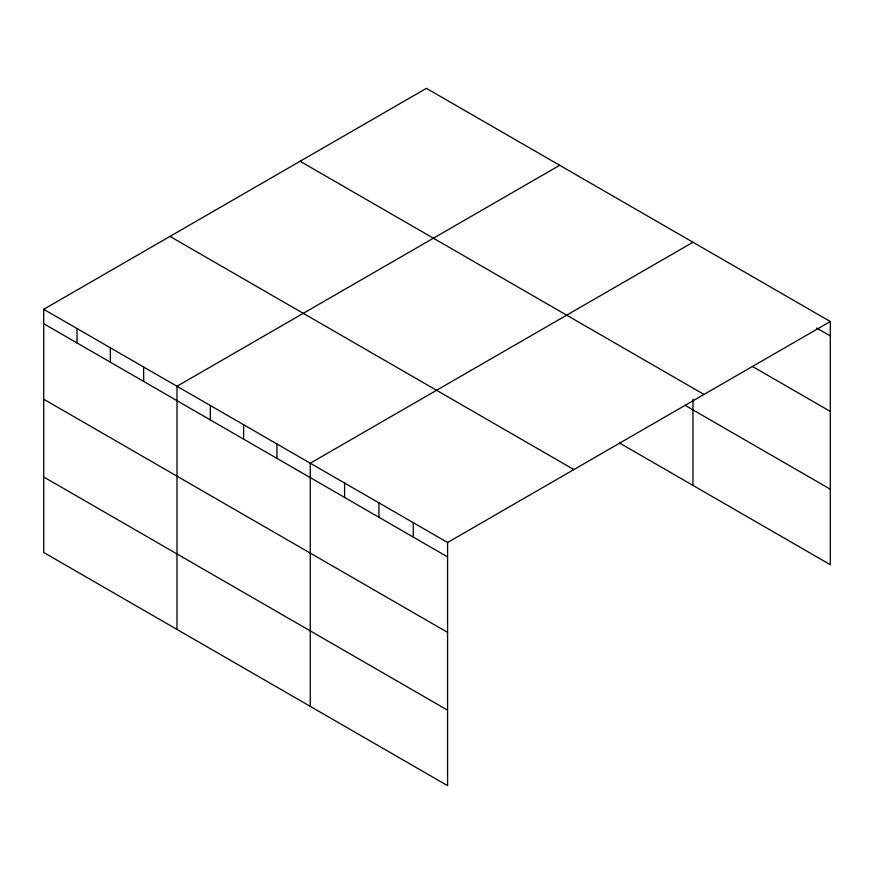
<?xml version="1.0" encoding="UTF-8"?>
<svg xmlns="http://www.w3.org/2000/svg" width="874" height="874" viewBox="0 0 874 874"><rect width="100%" height="100%" fill="white"/><g stroke="black" fill="none" stroke-linecap="round" stroke-linejoin="round"><path stroke-width="1.31" d="M43.7 309.309L447.586 542.492L447.586 785.65L43.7 552.477L43.7 309.309L426.414 88.35L830.3 321.523L830.3 564.691L619.447 442.954M559.699 165.295L176.985 386.253L176.985 629.422M692.984 242.251L310.259 463.209L310.259 706.367M447.586 542.492L830.3 321.523M816.567 328.012L830.3 335.933M752.481 366.501L830.3 411.425M300.121 161.264L704.007 394.447M684.943 405.274L830.3 489.2M169.993 236.395L573.879 469.567M43.7 323.719L447.586 556.902M43.7 399.21L447.586 632.383M43.7 476.986L447.586 710.158M692.984 399.189L692.984 485.409M413.249 522.663L413.249 537.073M378.923 502.845L378.923 517.255M344.596 483.027L344.596 497.437M276.938 443.97L276.938 458.38M243.617 424.731L243.617 439.141M210.306 405.492L210.306 419.902M143.664 367.025L143.664 381.425M110.343 347.786L110.343 362.197M77.021 328.548L77.021 342.958"/></g></svg>
